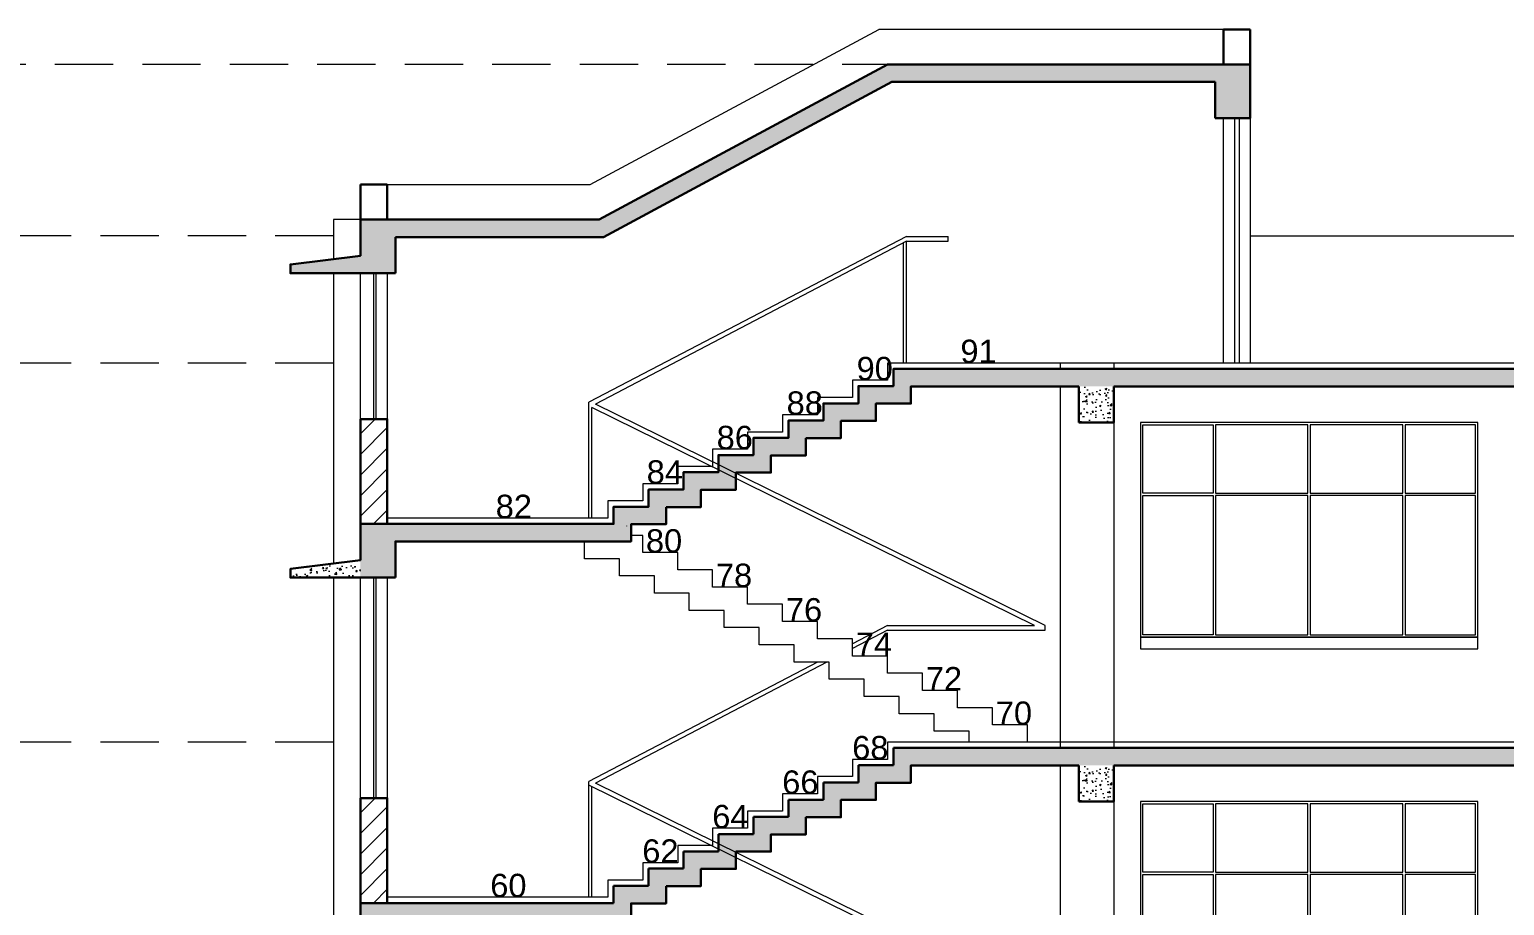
# Model space of a CAD drawing. Header units: millimetres. Extents: x 3614 to 12428, y -844 to 6844.
# Drawn here: x 5456.22 to 5468.87, y -584.66 to -577.15 of the extents above; entities that cross this region are included whole.
import ezdxf

# ---------------------------------------------------------------- set-up
doc = ezdxf.new("R2010")
doc.units = ezdxf.units.MM
doc.header["$LTSCALE"] = 40
doc.header["$MEASUREMENT"] = 0
doc.linetypes.add('DASHDOT', pattern=[1, 0.5, -0.25, 0, -0.25])
doc.linetypes.add('DASHED2', pattern=[0.375, 0.25, -0.125])
for name, color, linetype, lineweight in [('CLL LEV.', 15, 'CONTINUOUS', 18), ('Column Hatch', 253, 'CONTINUOUS', 13), ('Door', 54, 'CONTINUOUS', 18), ('E1', 7, 'CONTINUOUS', 20), ('E6', 254, 'CONTINUOUS', 15), ('elevation', 7, 'CONTINUOUS', 9), ('FLOOR FINISH', 10, 'CONTINUOUS', 15), ('GRID', 134, 'DASHDOT', 13), ('Hatch', 42, 'CONTINUOUS', 15), ('Railing', 23, 'CONTINUOUS', 18), ('Stair', 1, 'CONTINUOUS', 15), ('TEXT', 7, 'CONTINUOUS', 20), ('Wall', 7, 'CONTINUOUS', 30), ('Window', 150, 'CONTINUOUS', 15), ('Window-Wall', 7, 'CONTINUOUS', 18)]:
    doc.layers.add(name, color=color, linetype=linetype, lineweight=lineweight)
doc.styles.add('DIM', font='arial.ttf')
pattern_1 = [(50, (0, 0), (0.1434520365, -0.012550427), [0.015, -0.165]), (355, (0, 0), (-0.0277502667, 0.1504384267), [0.012, -0.132]), (100.4514445, (0.01195, -0.00105), (0.1157017693, 0.1378879982), [0.0127480384, -0.1402284224]), (46.1842, (0, 0.04), (0.213448266, -0.033103856), [0.0225, -0.2475]), (96.6356355, (0.01779, 0.03724), (0.186932389, 0.19482372), [0.019122068, -0.210342752]), (351.184164, (0, 0.04), (0.186932389, 0.19482372), [0.018, -0.198]), (21, (0.02, 0.03), (0.1193814104, -0.0805237781), [0.015, -0.165]), (326, (0.02, 0.03), (0.0486630664, 0.145030009), [0.012, -0.132]), (71.4514447, (0.02995, 0.02329), (0.1680444753, 0.0645062306), [0.012748038, -0.1402284224]), (37.5, (0, 0), (0.00243197106, 0.06657877077), [0, -0.1304, 0, -0.134, 0, -0.1325]), (7.5, (0, 0), (0.0526139075, 0.0788823424), [0, -0.0764, 0, -0.1274, 0, -0.0505]), (327.5, (-0.0446, 0), (0.10676448723, -0.00451097435), [0, -0.05, 0, -0.156, 0, -0.207]), (317.5, (-0.0646, 0), (0.1166372339, 0.0200209965), [0, -0.065, 0, -0.1036, 0, -0.147])]

# ---------------------------------------------------------------- blocks, each defined once
blk = doc.blocks.new('WINDOW FRONT CORR')
at = {"layer": 'CLL LEV.', "ltscale": 0.05}
blk.add_line((6032.887, -394.511), (6035.777, -394.511), dxfattribs=at)
at = {"layer": 'CLL LEV.', "linetype": 'Continuous', "ltscale": 0.05}
blk.add_lwpolyline([(6035.777, -394.511), (6032.887, -394.511), (6032.887, -394.611), (6035.777, -394.611)], close=True, dxfattribs=at)
at = {"layer": 'Window', "linetype": 'Continuous', "ltscale": 0.05}
blk.add_lwpolyline([(6032.887, -394.511), (6035.777, -394.511), (6035.777, -392.671), (6032.887, -392.671)], close=True, dxfattribs=at)
at = {"layer": 'Window', "ltscale": 0.05}
for points in [[(6033.51, -393.276), (6032.907, -393.276), (6032.907, -392.691), (6033.51, -392.691)], [(6033.53, -393.276), (6034.322, -393.276), (6034.322, -392.691), (6033.53, -392.691)], [(6034.342, -393.276), (6035.135, -393.276), (6035.135, -392.691), (6034.342, -392.691)], [(6035.155, -393.276), (6035.757, -393.276), (6035.757, -392.691), (6035.155, -392.691)], [(6033.51, -394.491), (6032.907, -394.491), (6032.907, -393.296), (6033.51, -393.296)], [(6033.53, -394.491), (6034.322, -394.491), (6034.322, -393.296), (6033.53, -393.296)], [(6034.342, -394.491), (6035.135, -394.491), (6035.135, -393.296), (6034.342, -393.296)], [(6035.155, -394.491), (6035.757, -394.491), (6035.757, -393.296), (6035.155, -393.296)]]:
    blk.add_lwpolyline(points, close=True, dxfattribs=at)
blk = doc.blocks.new('railing')
at = {"layer": 'Railing'}
for p, q in [((5461.695, -587.249), (5458.97, -588.67)), ((5461.695, -587.289), (5459.027, -588.686)), ((5461.67, -588.334), (5461.67, -587.302)), ((5461.695, -587.249), (5462.052, -587.249)), ((5461.695, -588.334), (5461.695, -587.289)), ((5461.695, -587.289), (5462.052, -587.289)), ((5462.052, -587.289), (5462.052, -587.249)), ((5458.97, -589.664), (5458.97, -588.67)), ((5462.792, -590.584), (5458.995, -588.714)), ((5458.995, -589.664), (5458.995, -588.714)), ((5462.882, -590.584), (5459.027, -588.686)), ((5459.295, -589.733), (5459.295, -589.73)), ((5461.532, -590.584), (5461.232, -590.74)), ((5461.532, -590.624), (5461.232, -590.781)), ((5461.532, -590.584), (5462.792, -590.584)), ((5461.532, -590.624), (5462.882, -590.624)), ((5462.882, -590.624), (5462.882, -590.584)), ((5460.93, -590.898), (5458.97, -591.92)), ((5461.01, -590.898), (5459.027, -591.936)), ((5458.97, -592.914), (5458.97, -591.92)), ((5462.792, -593.834), (5458.97, -591.952)), ((5458.995, -592.914), (5458.995, -591.964)), ((5462.882, -593.834), (5459.027, -591.936)), ((5462.57, -594.686), (5462.57, -593.725)), ((5462.595, -594.686), (5462.595, -593.737)), ((5461.532, -593.834), (5461.232, -593.99)), ((5461.532, -593.874), (5461.232, -594.031)), ((5461.532, -593.834), (5462.792, -593.834)), ((5461.532, -593.874), (5462.882, -593.874)), ((5462.882, -593.834), (5462.882, -593.874)), ((5460.93, -594.148), (5458.97, -595.17)), ((5461.01, -594.148), (5459.027, -595.186)), ((5458.97, -596.164), (5458.97, -595.17)), ((5462.792, -597.084), (5458.97, -595.202)), ((5458.995, -596.164), (5458.995, -595.214)), ((5462.882, -597.084), (5459.027, -595.186)), ((5461.532, -597.084), (5461.232, -597.24)), ((5461.532, -597.124), (5461.232, -597.281)), ((5461.532, -597.084), (5462.792, -597.084)), ((5461.532, -597.124), (5462.882, -597.124)), ((5462.882, -597.084), (5462.882, -597.124)), ((5460.93, -597.398), (5458.97, -598.42)), ((5461.01, -597.398), (5459.027, -598.436)), ((5458.97, -599.414), (5458.97, -598.42)), ((5460.022, -598.97), (5458.97, -598.452)), ((5458.995, -599.414), (5458.995, -598.464)), ((5460.032, -598.931), (5459.027, -598.436)), ((5462.732, -600.26), (5460.195, -599.011)), ((5462.714, -600.296), (5460.232, -599.074)), ((5459.873, -599.856), (5459.873, -599.318)), ((5459.91, -599.858), (5459.91, -599.318)), ((5460.77, -600.3), (5460.77, -599.338)), ((5460.806, -600.302), (5460.806, -599.353)), ((5461.666, -600.743), (5461.666, -599.782)), ((5461.706, -600.743), (5461.706, -599.794)), ((5462.566, -601.186), (5462.566, -600.225)), ((5462.606, -601.186), (5462.606, -600.237)), ((5462.714, -600.296), (5462.732, -600.26))]:
    blk.add_line(p, q, dxfattribs=at)
at = {"layer": 'Railing', "ltscale": 0.05}
for points in [[(5459.954, -599.17), (5460.77, -599.578), (5460.77, -599.601), (5459.932, -599.182)], [(5460.232, -599.119), (5460.77, -599.388), (5460.77, -599.411), (5460.232, -599.142)]]:
    blk.add_lwpolyline(points, dxfattribs=at)
for points in [[(5459.91, -599.338), (5460.77, -599.768), (5460.77, -599.791), (5459.91, -599.361)], [(5460.806, -599.401), (5461.666, -599.831), (5461.666, -599.854), (5460.806, -599.424)], [(5459.91, -599.528), (5460.77, -599.958), (5460.77, -599.981), (5459.91, -599.551)], [(5460.806, -599.591), (5461.666, -600.021), (5461.666, -600.044), (5460.806, -599.614)], [(5460.806, -599.782), (5461.666, -600.212), (5461.666, -600.234), (5460.806, -599.804)], [(5461.706, -599.845), (5462.566, -600.275), (5462.566, -600.297), (5461.706, -599.867)], [(5460.806, -599.972), (5461.666, -600.402), (5461.666, -600.424), (5460.806, -599.994)], [(5461.706, -600.035), (5462.566, -600.465), (5462.566, -600.487), (5461.706, -600.057)], [(5461.706, -600.225), (5462.566, -600.655), (5462.566, -600.677), (5461.706, -600.247)], [(5461.706, -600.415), (5462.566, -600.845), (5462.566, -600.867), (5461.706, -600.437)]]:
    blk.add_lwpolyline(points, close=True, dxfattribs=at)

msp = doc.modelspace()

# ---------------------------------------------------------------- hatches: boundary and pattern name
at = {"layer": 'Column Hatch', "ltscale": 0.05}
h = msp.add_hatch(dxfattribs=at)
h.set_pattern_fill('ANSI31', color=256)
h.set_pattern_definition([(45, (-342.27228, -120.16366), (-0.0883883476, 0.0883883476), [])])
h.paths.add_polyline_path([(5459.289, -581.3893), (5459.059, -581.3893), (5459.059, -580.4893), (5459.289, -580.4893)])
h = msp.add_hatch(dxfattribs=at)
h.set_pattern_fill('ANSI31', color=256)
h.set_pattern_definition([(45, (-342.27228, -123.41366), (-0.0883883476, 0.0883883476), [])])
h.paths.add_polyline_path([(5459.289, -584.6393), (5459.059, -584.6393), (5459.059, -583.7393), (5459.289, -583.7393)])
at = {"layer": 'Hatch', "ltscale": 0.05}
h = msp.add_hatch(dxfattribs=at)
h.set_pattern_fill('AR-CONC', color=256, scale=0.02)
h.set_pattern_definition(pattern_1)
h.paths.add_polyline_path([(5459.059, -579.2393), (5458.459, -579.2393), (5458.459, -579.1643), (5459.059, -579.0893), (5459.059, -578.7793), (5461.1049, -578.7793), (5463.579, -577.4498), (5466.689, -577.4498), (5466.689, -577.9098), (5466.389, -577.9098), (5466.389, -577.5998), (5463.6167, -577.5998), (5461.1427, -578.9293), (5459.359, -578.9293), (5459.359, -579.2393)])
h = msp.add_hatch(dxfattribs=at)
h.set_pattern_fill('AR-CONC', color=256, scale=0.02)
h.set_pattern_definition([(50, (2e-12, 6.5), (0.1434520365, -0.012550427), [0.015, -0.165]), (355, (2e-12, 6.5), (-0.0277502667, 0.1504384267), [0.012, -0.132]), (100.4514445, (0.01195, 6.49895), (0.1157017693, 0.1378879982), [0.0127480384, -0.1402284224]), (46.1842, (2e-12, 6.54), (0.213448266, -0.033103856), [0.0225, -0.2475]), (96.6356355, (0.01779, 6.53724), (0.186932389, 0.19482372), [0.019122068, -0.210342752]), (351.184164, (2e-12, 6.54), (0.186932389, 0.19482372), [0.018, -0.198]), (21, (0.02, 6.53), (0.1193814104, -0.0805237781), [0.015, -0.165]), (326, (0.02, 6.53), (0.0486630664, 0.145030009), [0.012, -0.132]), (71.4514447, (0.02995, 6.52329), (0.1680444753, 0.0645062306), [0.012748038, -0.1402284224]), (37.5, (2e-12, 6.5), (0.00243197106, 0.06657877077), [0, -0.1304, 0, -0.134, 0, -0.1325]), (7.5, (2e-12, 6.5), (0.0526139075, 0.0788823424), [0, -0.0764, 0, -0.1274, 0, -0.0505]), (327.5, (-0.0446, 6.5), (0.10676448723, -0.00451097435), [0, -0.05, 0, -0.156, 0, -0.207]), (317.5, (-0.0646, 6.5), (0.1166372339, 0.0200209965), [0, -0.065, 0, -0.1036, 0, -0.147])])
h.paths.add_polyline_path([(5459.0603, -581.3893), (5459.0576, -581.8493), (5459.359, -581.8493), (5459.359, -581.5393), (5461.379, -581.5393), (5461.379, -581.3916), (5461.679, -581.3916), (5461.679, -581.2439), (5461.979, -581.2439), (5461.979, -581.0961), (5462.279, -581.0961), (5462.279, -580.9549), (5462.579, -580.9549), (5462.579, -580.8007), (5462.879, -580.8007), (5462.879, -580.653), (5463.179, -580.653), (5463.179, -580.5052), (5463.479, -580.5052), (5463.479, -580.3575), (5463.779, -580.3575), (5463.779, -580.2098), (5465.219, -580.2098), (5465.219, -580.0598), (5463.629, -580.0598), (5463.629, -580.2075), (5463.329, -580.2075), (5463.329, -580.3552), (5463.029, -580.3552), (5463.029, -580.503), (5462.729, -580.503), (5462.729, -580.6507), (5462.429, -580.6507), (5462.429, -580.7984), (5462.129, -580.7984), (5462.129, -580.9461), (5461.829, -580.9461), (5461.829, -581.0939), (5461.529, -581.0939), (5461.529, -581.2416), (5461.229, -581.2416), (5461.229, -581.3893)])
h = msp.add_hatch(dxfattribs=at)
h.set_pattern_fill('AR-CONC', color=256, scale=0.02)
h.set_pattern_definition([(50, (-342.27228, -120.63462), (0.1434520365, -0.012550427), [0.015, -0.165]), (355, (-342.27228, -120.63462), (-0.0277502667, 0.1504384267), [0.012, -0.132]), (100.4514445, (-342.26033, -120.63566), (0.1157017693, 0.1378879982), [0.0127480384, -0.1402284224]), (46.1842, (-342.27228, -120.59462), (0.213448266, -0.033103856), [0.0225, -0.2475]), (96.6356355, (-342.2545, -120.59737), (0.186932389, 0.19482372), [0.019122068, -0.210342752]), (351.184164, (-342.27228, -120.59462), (0.186932389, 0.19482372), [0.018, -0.198]), (21, (-342.25228, -120.60462), (0.1193814104, -0.0805237781), [0.015, -0.165]), (326, (-342.25228, -120.60462), (0.0486630664, 0.145030009), [0.012, -0.132]), (71.4514447, (-342.24233, -120.61133), (0.1680444753, 0.0645062306), [0.012748038, -0.1402284224]), (37.5, (-342.27228, -120.634616), (0.00243197106, 0.06657877077), [0, -0.1304, 0, -0.134, 0, -0.1325]), (7.5, (-342.27228, -120.634616), (0.0526139075, 0.0788823424), [0, -0.0764, 0, -0.1274, 0, -0.0505]), (327.5, (-342.31688, -120.634616), (0.10676448723, -0.00451097435), [0, -0.05, 0, -0.156, 0, -0.207]), (317.5, (-342.33688, -120.63462), (0.1166372339, 0.0200209965), [0, -0.065, 0, -0.1036, 0, -0.147])])
h.paths.add_polyline_path([(5465.219, -580.2098), (5518.199, -580.2098), (5518.199, -580.0598), (5465.219, -580.0598)])
h = msp.add_hatch(dxfattribs=at)
h.set_pattern_fill('AR-CONC', color=256, scale=0.02)
h.set_pattern_definition(pattern_1)
h.paths.add_polyline_path([(5465.219, -580.5198), (5465.519, -580.5198), (5465.519, -580.2098), (5465.219, -580.2098)])
h = msp.add_hatch(dxfattribs=at)
h.set_pattern_fill('AR-CONC', color=256, scale=0.02)
h.set_pattern_definition([(50, (-2e-12, 2.67045), (0.1434520365, -0.012550427), [0.015, -0.165]), (355, (-2e-12, 2.67045), (-0.0277502667, 0.1504384267), [0.012, -0.132]), (100.4514445, (0.01195, 2.66941), (0.1157017693, 0.1378879982), [0.0127480384, -0.1402284224]), (46.1842, (-2e-12, 2.71045), (0.213448266, -0.033103856), [0.0225, -0.2475]), (96.6356355, (0.01779, 2.7077), (0.186932389, 0.19482372), [0.019122068, -0.210342752]), (351.184164, (-2e-12, 2.71045), (0.186932389, 0.19482372), [0.018, -0.198]), (21, (0.02, 2.70045), (0.1193814104, -0.0805237781), [0.015, -0.165]), (326, (0.02, 2.70045), (0.0486630664, 0.145030009), [0.012, -0.132]), (71.4514447, (0.02995, 2.69374), (0.1680444753, 0.0645062306), [0.012748038, -0.1402284224]), (37.5, (-2e-12, 2.670455), (0.00243197106, 0.06657877077), [0, -0.1304, 0, -0.134, 0, -0.1325]), (7.5, (-2e-12, 2.670455), (0.0526139075, 0.0788823424), [0, -0.0764, 0, -0.1274, 0, -0.0505]), (327.5, (-0.0446, 2.670455), (0.10676448723, -0.00451097435), [0, -0.05, 0, -0.156, 0, -0.207]), (317.5, (-0.0646, 2.67045), (0.1166372339, 0.0200209965), [0, -0.065, 0, -0.1036, 0, -0.147])])
h.paths.add_polyline_path([(5459.059, -581.6993), (5458.459, -581.7743), (5458.459, -581.8493), (5459.059, -581.8493)])
h = msp.add_hatch(dxfattribs=at)
h.set_pattern_fill('AR-CONC', color=256, scale=0.02)
h.set_pattern_definition([(50, (4e-12, 3.25), (0.1434520365, -0.012550427), [0.015, -0.165]), (355, (4e-12, 3.25), (-0.0277502667, 0.1504384267), [0.012, -0.132]), (100.4514445, (0.01195, 3.24895), (0.1157017693, 0.1378879982), [0.0127480384, -0.1402284224]), (46.1842, (4e-12, 3.29), (0.213448266, -0.033103856), [0.0225, -0.2475]), (96.6356355, (0.01779, 3.28724), (0.186932389, 0.19482372), [0.019122068, -0.210342752]), (351.184164, (4e-12, 3.29), (0.186932389, 0.19482372), [0.018, -0.198]), (21, (0.02, 3.28), (0.1193814104, -0.0805237781), [0.015, -0.165]), (326, (0.02, 3.28), (0.0486630664, 0.145030009), [0.012, -0.132]), (71.4514447, (0.02995, 3.27329), (0.1680444753, 0.0645062306), [0.012748038, -0.1402284224]), (37.5, (4e-12, 3.25), (0.00243197106, 0.06657877077), [0, -0.1304, 0, -0.134, 0, -0.1325]), (7.5, (4e-12, 3.25), (0.0526139075, 0.0788823424), [0, -0.0764, 0, -0.1274, 0, -0.0505]), (327.5, (-0.0446, 3.25), (0.10676448723, -0.00451097435), [0, -0.05, 0, -0.156, 0, -0.207]), (317.5, (-0.0646, 3.25), (0.1166372339, 0.0200209965), [0, -0.065, 0, -0.1036, 0, -0.147])])
h.paths.add_polyline_path([(5459.0603, -584.6393), (5459.0576, -585.0993), (5459.359, -585.0993), (5459.359, -584.7893), (5461.379, -584.7893), (5461.379, -584.6416), (5461.679, -584.6416), (5461.679, -584.4939), (5461.979, -584.4939), (5461.979, -584.3461), (5462.279, -584.3461), (5462.279, -584.2049), (5462.579, -584.2049), (5462.579, -584.0507), (5462.879, -584.0507), (5462.879, -583.903), (5463.179, -583.903), (5463.179, -583.7552), (5463.479, -583.7552), (5463.479, -583.6075), (5463.779, -583.6075), (5463.779, -583.4598), (5465.219, -583.4598), (5465.219, -583.3098), (5463.629, -583.3098), (5463.629, -583.4575), (5463.329, -583.4575), (5463.329, -583.6052), (5463.029, -583.6052), (5463.029, -583.753), (5462.729, -583.753), (5462.729, -583.9007), (5462.429, -583.9007), (5462.429, -584.0484), (5462.129, -584.0484), (5462.129, -584.1961), (5461.829, -584.1961), (5461.829, -584.3439), (5461.529, -584.3439), (5461.529, -584.4916), (5461.229, -584.4916), (5461.229, -584.6393)])
h = msp.add_hatch(dxfattribs=at)
h.set_pattern_fill('AR-CONC', color=256, scale=0.02)
h.set_pattern_definition([(50, (-342.27228, -123.88462), (0.1434520365, -0.012550427), [0.015, -0.165]), (355, (-342.27228, -123.88462), (-0.0277502667, 0.1504384267), [0.012, -0.132]), (100.4514445, (-342.26033, -123.88566), (0.1157017693, 0.1378879982), [0.0127480384, -0.1402284224]), (46.1842, (-342.27228, -123.84462), (0.213448266, -0.033103856), [0.0225, -0.2475]), (96.6356355, (-342.2545, -123.84737), (0.186932389, 0.19482372), [0.019122068, -0.210342752]), (351.184164, (-342.27228, -123.84462), (0.186932389, 0.19482372), [0.018, -0.198]), (21, (-342.25228, -123.85462), (0.1193814104, -0.0805237781), [0.015, -0.165]), (326, (-342.25228, -123.85462), (0.0486630664, 0.145030009), [0.012, -0.132]), (71.4514447, (-342.24233, -123.86133), (0.1680444753, 0.0645062306), [0.012748038, -0.1402284224]), (37.5, (-342.27228, -123.884616), (0.00243197106, 0.06657877077), [0, -0.1304, 0, -0.134, 0, -0.1325]), (7.5, (-342.27228, -123.884616), (0.0526139075, 0.0788823424), [0, -0.0764, 0, -0.1274, 0, -0.0505]), (327.5, (-342.31688, -123.884616), (0.10676448723, -0.00451097435), [0, -0.05, 0, -0.156, 0, -0.207]), (317.5, (-342.33688, -123.88462), (0.1166372339, 0.0200209965), [0, -0.065, 0, -0.1036, 0, -0.147])])
h.paths.add_polyline_path([(5465.219, -583.4598), (5518.199, -583.4598), (5518.199, -583.3098), (5465.219, -583.3098)])
h = msp.add_hatch(dxfattribs=at)
h.set_pattern_fill('AR-CONC', color=256, scale=0.02)
h.set_pattern_definition([(50, (0, -3.25), (0.1434520365, -0.012550427), [0.015, -0.165]), (355, (0, -3.25), (-0.0277502667, 0.1504384267), [0.012, -0.132]), (100.4514445, (0.01195, -3.25105), (0.1157017693, 0.1378879982), [0.0127480384, -0.1402284224]), (46.1842, (0, -3.21), (0.213448266, -0.033103856), [0.0225, -0.2475]), (96.6356355, (0.01779, -3.21276), (0.186932389, 0.19482372), [0.019122068, -0.210342752]), (351.184164, (0, -3.21), (0.186932389, 0.19482372), [0.018, -0.198]), (21, (0.02, -3.22), (0.1193814104, -0.0805237781), [0.015, -0.165]), (326, (0.02, -3.22), (0.0486630664, 0.145030009), [0.012, -0.132]), (71.4514447, (0.02995, -3.22671), (0.1680444753, 0.0645062306), [0.012748038, -0.1402284224]), (37.5, (0, -3.25), (0.00243197106, 0.06657877077), [0, -0.1304, 0, -0.134, 0, -0.1325]), (7.5, (0, -3.25), (0.0526139075, 0.0788823424), [0, -0.0764, 0, -0.1274, 0, -0.0505]), (327.5, (-0.0446, -3.25), (0.10676448723, -0.00451097435), [0, -0.05, 0, -0.156, 0, -0.207]), (317.5, (-0.0646, -3.25), (0.1166372339, 0.0200209965), [0, -0.065, 0, -0.1036, 0, -0.147])])
h.paths.add_polyline_path([(5465.219, -583.7698), (5465.519, -583.7698), (5465.519, -583.4598), (5465.219, -583.4598)])

# ---------------------------------------------------------------- linework, layer by layer
at = {"layer": 'Door', "linetype": 'Continuous', "ltscale": 0.05}
for p, q in [((5466.554, -577.9098), (5466.554, -580.0098)), ((5466.594, -577.9098), (5466.594, -580.0098))]:
    msp.add_line(p, q, dxfattribs=at)
at = {"layer": 'E1', "linetype": 'Continuous', "ltscale": 0.05}
for p, q in [((5458.829, -578.7793), (5458.829, -579.1181)), ((5459.059, -578.7793), (5458.829, -578.7793)), ((5458.829, -579.2393), (5458.829, -581.7281)), ((5465.059, -580.0098), (5465.059, -580.0598)), ((5465.519, -580.0098), (5465.519, -580.0598)), ((5465.059, -580.2098), (5465.059, -583.3098)), ((5465.519, -580.2098), (5465.519, -583.3098)), ((5458.829, -581.8493), (5458.829, -584.9781)), ((5458.829, -581.8493), (5458.829, -582.1698)), ((5465.059, -583.4598), (5465.059, -586.5598)), ((5465.519, -583.4598), (5465.519, -586.5598))]:
    msp.add_line(p, q, dxfattribs=at)
at = {"layer": 'E6', "color": 5, "linetype": 'Continuous', "lineweight": 30, "ltscale": 0.05}
for p, q in [((5461.1049, -578.7793), (5463.579, -577.4498)), ((5466.689, -577.4498), (5463.579, -577.4498)), ((5466.689, -577.9098), (5466.689, -577.4498)), ((5461.1427, -578.9293), (5463.6167, -577.5998)), ((5466.389, -577.5998), (5463.6167, -577.5998)), ((5466.389, -577.5998), (5466.389, -577.9098)), ((5466.389, -577.9098), (5466.689, -577.9098)), ((5461.1427, -578.9293), (5459.359, -578.9293)), ((5459.359, -578.9293), (5459.359, -579.2393)), ((5459.059, -579.2393), (5459.359, -579.2393)), ((5465.519, -580.0598), (5517.899, -580.0598)), ((5465.219, -580.2098), (5465.219, -580.5198)), ((5465.519, -580.5198), (5465.519, -580.2098)), ((5465.519, -580.2098), (5517.899, -580.2098)), ((5465.519, -580.5198), (5465.519, -580.2098)), ((5465.219, -580.5198), (5465.519, -580.5198)), ((5465.219, -580.5198), (5465.519, -580.5198)), ((5459.359, -581.8493), (5459.059, -581.8493)), ((5463.629, -583.4575), (5463.629, -583.3098)), ((5463.629, -583.3098), (5464.829, -583.3098)), ((5464.829, -583.3098), (5465.839, -583.3098)), ((5465.519, -583.3098), (5517.899, -583.3098)), ((5463.329, -583.6052), (5463.329, -583.4575)), ((5463.329, -583.4575), (5463.629, -583.4575)), ((5465.219, -583.4598), (5465.219, -583.7698)), ((5465.519, -583.7698), (5465.519, -583.4598)), ((5465.519, -583.4598), (5517.899, -583.4598)), ((5463.029, -583.753), (5463.029, -583.6052)), ((5463.029, -583.6052), (5463.329, -583.6052)), ((5462.729, -583.9007), (5462.729, -583.753)), ((5462.729, -583.753), (5463.029, -583.753)), ((5465.219, -583.7698), (5465.519, -583.7698)), ((5462.429, -584.0484), (5462.429, -583.9007)), ((5462.429, -583.9007), (5462.729, -583.9007)), ((5462.129, -584.1961), (5462.129, -584.0484)), ((5462.129, -584.0484), (5462.429, -584.0484)), ((5461.829, -584.3439), (5461.829, -584.1961)), ((5461.829, -584.1961), (5462.129, -584.1961)), ((5461.529, -584.4916), (5461.529, -584.3439)), ((5461.529, -584.3439), (5461.829, -584.3439)), ((5461.229, -584.6393), (5461.229, -584.4916)), ((5461.229, -584.4916), (5461.529, -584.4916)), ((5459.059, -584.9493), (5459.059, -584.6393)), ((5459.059, -584.6393), (5461.229, -584.6393))]:
    msp.add_line(p, q, dxfattribs=at)
at = {"layer": 'E6', "linetype": 'Continuous', "ltscale": 0.05}
msp.add_line((5466.689, -578.9198), (5489.559, -578.9198), dxfattribs=at)
at = {"layer": 'E6', "color": 5, "linetype": 'Continuous', "lineweight": 30, "ltscale": 0.05}
for points in [[(5459.059, -579.2393), (5458.459, -579.2393), (5458.459, -579.1643), (5459.059, -579.0893), (5459.059, -578.7793), (5461.1049, -578.7793)], [(5459.059, -581.8493), (5458.459, -581.8493), (5458.459, -581.7743), (5459.059, -581.6993), (5459.059, -581.3893), (5461.229, -581.3893), (5461.229, -581.2416), (5461.529, -581.2416), (5461.529, -581.0939), (5461.829, -581.0939), (5461.829, -580.9461), (5462.129, -580.9461), (5462.129, -580.7984), (5462.429, -580.7984), (5462.429, -580.6507), (5462.729, -580.6507), (5462.729, -580.503), (5463.029, -580.503), (5463.029, -580.3552), (5463.329, -580.3552), (5463.329, -580.2075), (5463.629, -580.2075), (5463.629, -580.0598), (5464.829, -580.0598), (5465.839, -580.0598)], [(5465.219, -580.2098), (5464.829, -580.2098), (5463.779, -580.2098), (5463.779, -580.3575), (5463.479, -580.3575), (5463.479, -580.5052), (5463.179, -580.5052), (5463.179, -580.653), (5462.879, -580.653)], [(5462.879, -580.653), (5462.879, -580.8007), (5462.579, -580.8007), (5462.579, -580.9484), (5462.279, -580.9484), (5462.279, -581.0961), (5461.979, -581.0961), (5461.979, -581.2439), (5461.679, -581.2439)], [(5461.679, -581.2439), (5461.679, -581.3916), (5461.379, -581.3916), (5461.379, -581.5393), (5459.359, -581.5393), (5459.359, -581.8493)], [(5465.219, -583.4598), (5464.829, -583.4598), (5463.779, -583.4598), (5463.779, -583.6075), (5463.479, -583.6075), (5463.479, -583.7552), (5463.179, -583.7552), (5463.179, -583.903), (5462.879, -583.903)], [(5462.879, -583.903), (5462.879, -584.0507), (5462.579, -584.0507), (5462.579, -584.1984), (5462.279, -584.1984), (5462.279, -584.3461), (5461.979, -584.3461), (5461.979, -584.4939), (5461.679, -584.4939)], [(5461.679, -584.4939), (5461.679, -584.6416), (5461.379, -584.6416), (5461.379, -584.7893), (5459.359, -584.7893), (5459.359, -585.0993)]]:
    msp.add_lwpolyline(points, dxfattribs=at)
at = {"layer": 'elevation', "ltscale": 0.05}
for p, q in [((5461.0294, -578.4793), (5463.5035, -577.1498)), ((5466.459, -577.1498), (5463.5035, -577.1498)), ((5459.289, -578.4793), (5461.0294, -578.4793))]:
    msp.add_line(p, q, dxfattribs=at)
at = {"layer": 'FLOOR FINISH', "ltscale": 0.05}
for p, q in [((5478.852, -580.0098), (5463.579, -580.0098)), ((5478.852, -583.2598), (5463.579, -583.2598))]:
    msp.add_line(p, q, dxfattribs=at)
msp.add_lwpolyline([(5493.674, -580.0098), (5493.674, -580.0098), (5465.059, -580.0098)], dxfattribs=at)
at = {"layer": 'GRID', "linetype": 'DASHED2', "ltscale": 0.05}
for p, q in [((5466.689, -577.4498), (5449.5701, -577.4498)), ((5458.829, -578.9198), (5449.1982, -578.9198)), ((5458.829, -580.0098), (5449.4982, -580.0098)), ((5458.829, -583.2598), (5449.4982, -583.2598))]:
    msp.add_line(p, q, dxfattribs=at)
at = {"layer": 'Hatch', "linetype": 'Continuous', "ltscale": 0.05}
msp.add_line((5459.0609, -581.5982), (5459.0609, -581.5982), dxfattribs=at)
at = {"layer": 'Stair', "ltscale": 0.05}
for p, q in [((5463.579, -580.0098), (5463.579, -580.1575)), ((5463.579, -580.1575), (5463.279, -580.1575)), ((5463.279, -580.1575), (5463.279, -580.3052)), ((5463.279, -580.3052), (5462.979, -580.3052)), ((5462.979, -580.3052), (5462.979, -580.453)), ((5462.979, -580.453), (5462.679, -580.453)), ((5462.679, -580.453), (5462.679, -580.6007)), ((5462.679, -580.6007), (5462.379, -580.6007)), ((5463.579, -583.2598), (5463.579, -583.4075)), ((5463.579, -583.4075), (5463.279, -583.4075)), ((5463.279, -583.4075), (5463.279, -583.5552)), ((5463.279, -583.5552), (5462.979, -583.5552)), ((5462.979, -583.5552), (5462.979, -583.703)), ((5462.979, -583.703), (5462.679, -583.703)), ((5462.679, -583.703), (5462.679, -583.8507)), ((5462.679, -583.8507), (5462.379, -583.8507))]:
    msp.add_line(p, q, dxfattribs=at)
for points in [[(5462.379, -580.6007), (5462.379, -580.7484), (5462.079, -580.7484), (5462.079, -580.8961), (5461.779, -580.8961), (5461.779, -581.0439), (5461.479, -581.0439), (5461.479, -581.1916), (5461.179, -581.1916), (5461.179, -581.3393), (5459.289, -581.3393)], [(5460.859, -581.3393), (5459.289, -581.3393)], [(5462.379, -582.078), (5462.379, -581.9302), (5462.079, -581.9302), (5462.079, -581.7825), (5461.779, -581.7825), (5461.779, -581.6348), (5461.479, -581.6348), (5461.479, -581.487), (5461.379, -581.487)], [(5464.279, -583.2598), (5464.279, -583.1643), (5463.979, -583.1643), (5463.979, -583.0166), (5463.679, -583.0166), (5463.679, -582.8689), (5463.379, -582.8689), (5463.379, -582.7211), (5463.079, -582.7211), (5463.079, -582.5734), (5462.779, -582.5734), (5462.779, -582.4257), (5462.479, -582.4257), (5462.479, -582.278), (5462.179, -582.278), (5462.179, -582.1302), (5461.879, -582.1302), (5461.879, -581.9825), (5461.579, -581.9825), (5461.579, -581.8348), (5461.279, -581.8348), (5461.279, -581.687), (5460.979, -581.687), (5460.979, -581.5393), (5460.979, -581.5393)], [(5463.579, -582.6689), (5463.579, -582.5211), (5463.279, -582.5211), (5463.279, -582.3734), (5462.979, -582.3734), (5462.979, -582.2257), (5462.679, -582.2257), (5462.679, -582.078), (5462.379, -582.078)], [(5464.779, -583.2598), (5464.779, -583.112), (5464.479, -583.112), (5464.479, -582.9643), (5464.179, -582.9643), (5464.179, -582.8166), (5463.879, -582.8166), (5463.879, -582.6689), (5463.579, -582.6689)], [(5462.379, -583.8507), (5462.379, -583.9984), (5462.079, -583.9984), (5462.079, -584.1461), (5461.779, -584.1461), (5461.779, -584.2939), (5461.479, -584.2939), (5461.479, -584.4416), (5461.179, -584.4416), (5461.179, -584.5893), (5459.289, -584.5893)], [(5460.859, -584.5893), (5459.289, -584.5893)]]:
    msp.add_lwpolyline(points, dxfattribs=at)
at = {"layer": 'Wall', "ltscale": 0.05}
for p, q in [((5466.459, -577.4498), (5466.459, -577.1498)), ((5466.459, -577.1498), (5466.689, -577.1498)), ((5466.689, -577.4498), (5466.689, -577.1498)), ((5459.059, -578.7793), (5459.059, -578.4793)), ((5459.059, -578.4793), (5459.289, -578.4793)), ((5459.289, -578.7793), (5459.289, -578.4793))]:
    msp.add_line(p, q, dxfattribs=at)
at = {"layer": 'Wall', "linetype": 'Continuous', "ltscale": 0.05}
for points in [[(5459.059, -580.4893), (5459.289, -580.4893), (5459.289, -581.3893), (5459.059, -581.3893)], [(5459.059, -583.7393), (5459.289, -583.7393), (5459.289, -584.6393), (5459.059, -584.6393)]]:
    msp.add_lwpolyline(points, close=True, dxfattribs=at)
at = {"layer": 'Window', "linetype": 'Continuous', "ltscale": 0.05}
for p, q in [((5459.174, -580.4893), (5459.174, -579.2393)), ((5459.194, -580.4893), (5459.194, -579.2393)), ((5459.174, -583.7393), (5459.174, -581.8493)), ((5459.194, -583.7393), (5459.194, -581.8493))]:
    msp.add_line(p, q, dxfattribs=at)
at = {"layer": 'Window-Wall', "linetype": 'Continuous', "ltscale": 0.05}
for points in [[(5466.689, -580.0098), (5466.459, -580.0098), (5466.459, -577.9098), (5466.689, -577.9098)], [(5459.289, -580.4893), (5459.059, -580.4893), (5459.059, -579.2393), (5459.289, -579.2393)], [(5459.289, -583.7393), (5459.059, -583.7393), (5459.059, -581.8493), (5459.289, -581.8493)]]:
    msp.add_lwpolyline(points, close=True, dxfattribs=at)

# ---------------------------------------------------------------- block references
at = {"layer": 'Wall'}
msp.add_blockref('railing', (2.0468, 8.3243), dxfattribs=at)
at = {"layer": 'Window', "linetype": 'Continuous'}
for p in [(-567.1384, -187.8488), (-567.1384, -191.0988)]:
    msp.add_blockref('WINDOW FRONT CORR', p, dxfattribs=at)

# ---------------------------------------------------------------- texts
at = {"layer": 'TEXT', "linetype": 'Continuous', "ltscale": 0.9, "char_height": 0.2, "attachment_point": 1, "style": 'DIM'}
for s, insert in [('91', (5464.2034, -579.809)), ('90', (5463.3134, -579.9567)), ('88', (5462.7134, -580.2521)), ('86', (5462.1134, -580.5476)), ('84', (5461.5134, -580.843)), ('82', (5460.2189, -581.1385)), ('80', (5461.507, -581.434)), ('78', (5462.107, -581.7294)), ('76', (5462.707, -582.0249)), ('74', (5463.307, -582.3203)), ('72', (5463.907, -582.6158)), ('70', (5464.507, -582.9112)), ('68', (5463.2756, -583.2067)), ('66', (5462.6756, -583.5021)), ('64', (5462.0756, -583.7976)), ('62', (5461.4756, -584.093)), ('60', (5460.1722, -584.3885))]:
    msp.add_mtext_dynamic_manual_height_columns(s, width=10.430066, gutter_width=5, heights=[0], dxfattribs=dict(at, insert=insert))

doc.saveas('drawing.dxf')
